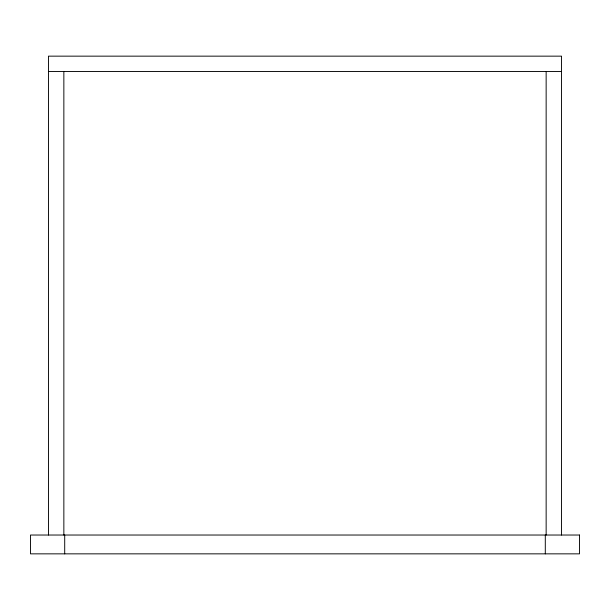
<?xml version="1.0" encoding="UTF-8"?>
<svg xmlns="http://www.w3.org/2000/svg" width="610" height="610" viewBox="0 0 610 610"><rect width="100%" height="100%" fill="white"/><g stroke="black" fill="none" stroke-linecap="round" stroke-linejoin="round"><path stroke-width="0.91" d="M48.457 71.545L561.543 71.545M561.543 535.031L561.543 56.15L48.457 56.15L48.457 535.031M546.148 71.545L546.148 535.031M545.294 535.031L545.294 553.85M64.706 535.031L64.706 553.85M63.852 71.545L63.852 535.031M579.5 535.031L30.5 535.031L30.5 553.85L579.5 553.85L579.5 535.031"/></g></svg>
